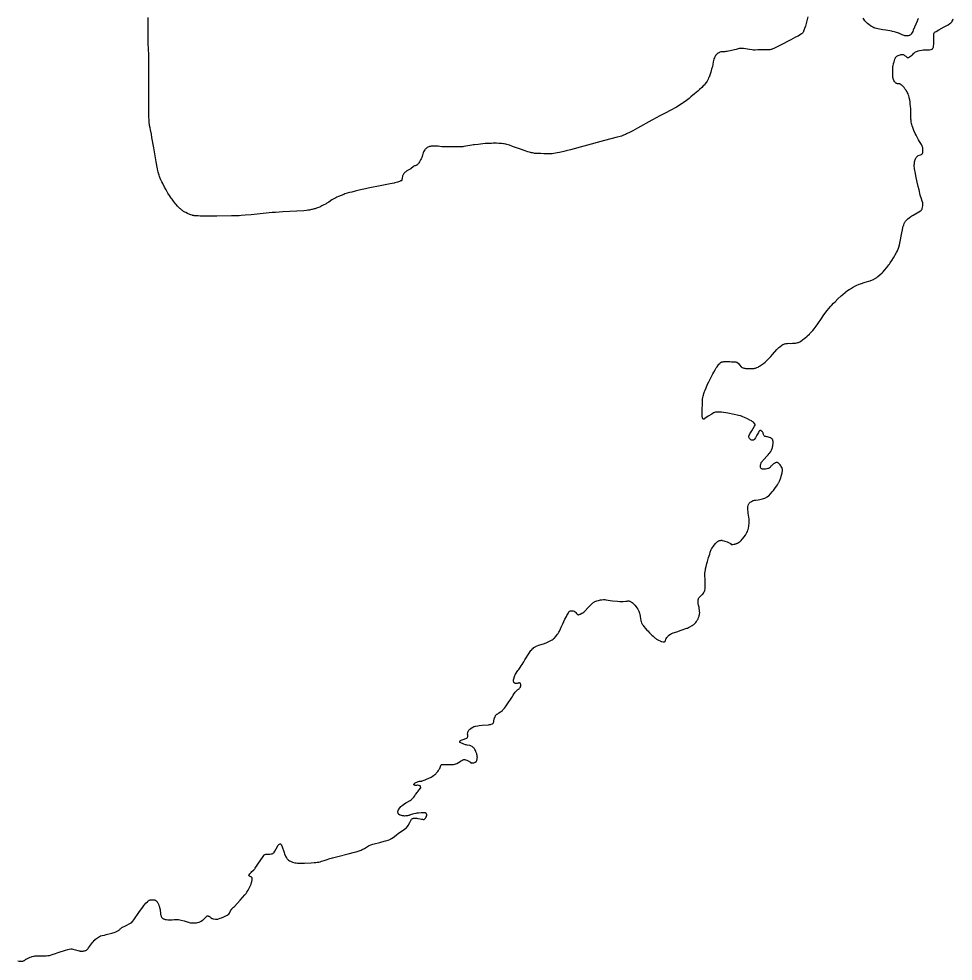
# Model space of a CAD drawing. Header units: millimetres. Extents: x 642261 to 742091, y 6812581 to 6930561.
# Drawn here: x 731678 to 732232, y 6884687 to 6885246 of the extents above; entities that cross this region are included whole.
import ezdxf

# ---------------------------------------------------------------- set-up
doc = ezdxf.new("R2010")
doc.units = ezdxf.units.MM
doc.layers.add('LimiteRegional', color=10, linetype='Continuous')

msp = doc.modelspace()

# ---------------------------------------------------------------- linework, layer by layer
at = {"layer": 'LimiteRegional', "color": 7, "linetype": 'Continuous'}
for points in [[(731677.423, 6884687.5621), (731678.216, 6884687.4571), (731679.332, 6884687.3859), (731679.893, 6884687.397), (731680.45, 6884687.463), (731680.726, 6884687.5241), (731680.869, 6884687.5691), (731681.134, 6884687.6991), (731681.378, 6884687.8681), (731681.843, 6884688.2561), (731682.206, 6884688.5221), (731682.4031, 6884688.628), (731683.933, 6884689.333), (731684.706, 6884689.669), (731685.488, 6884689.9709), (731685.883, 6884690.1052), (731686.684, 6884690.3281), (731687.09, 6884690.412), (731687.709, 6884690.4991), (731688.711, 6884690.553), (731689.38, 6884690.55), (731690.718, 6884690.5119), (731691.721, 6884690.5041), (731692.222, 6884690.522), (731692.9, 6884690.553), (731694.259, 6884690.6041), (731695.275, 6884690.6799), (731695.949, 6884690.7689), (731696.285, 6884690.831), (731696.786, 6884690.947), (731697.809, 6884691.254), (731699.797, 6884691.9739), (731700.79, 6884692.3299), (731701.292, 6884692.493), (731705.7721, 6884693.8531), (731707.141, 6884694.243), (731707.829, 6884694.414), (731708.866, 6884694.6171), (731709.083, 6884694.64), (731709.522, 6884694.6309), (731709.964, 6884694.57), (731710.843, 6884694.386), (731711.594, 6884694.199), (731713.073, 6884693.73), (731713.813, 6884693.522), (731714.186, 6884693.4411), (731714.497, 6884693.391), (731715.129, 6884693.342), (731715.77, 6884693.3581), (731716.197, 6884693.401), (731716.481, 6884693.444), (731717.043, 6884693.5622), (731717.527, 6884693.705), (731717.762, 6884693.796), (731718.095, 6884693.967), (731718.398, 6884694.1869), (731718.535, 6884694.318), (731719.063, 6884694.913), (731719.392, 6884695.3161), (731720.022, 6884696.144), (731721.189, 6884697.7529), (731721.693, 6884698.3922), (731722.044, 6884698.805), (731722.782, 6884699.606), (731723.039, 6884699.862), (731723.574, 6884700.346), (731724.134, 6884700.798), (731725.309, 6884701.6501), (731725.877, 6884702.0291), (731726.172, 6884702.1931), (731726.48, 6884702.327), (731726.641, 6884702.379), (731727.361, 6884702.564), (731728.812, 6884702.8711), (731729.895, 6884703.117), (731733.229, 6884704.016), (731733.683, 6884704.151), (731734.579, 6884704.453), (731735.459, 6884704.7981), (731736.037, 6884705.052), (731737.173, 6884705.6141), (731737.34, 6884705.7151), (731737.643, 6884705.9601), (731737.827, 6884706.1471), (731738.174, 6884706.548), (731738.4361, 6884706.847), (731738.715, 6884707.118), (731738.867, 6884707.238), (731739.114, 6884707.388), (731741.192, 6884708.414), (731744.176, 6884709.873), (731744.4519, 6884710.025), (731744.628, 6884710.14), (731744.962, 6884710.396), (731745.425, 6884710.8351), (731745.708, 6884711.156), (731746.223, 6884711.834), (731749.245, 6884716.341), (731750.721, 6884718.4391), (731751.473, 6884719.4801), (731752.157, 6884720.3461), (731753.624, 6884722.003), (731754.238, 6884722.6711), (731754.573, 6884722.979), (731754.952, 6884723.2661), (731755.166, 6884723.401), (731755.396, 6884723.522), (731755.551, 6884723.5861), (731755.861, 6884723.6821), (731756.331, 6884723.7621), (731757.273, 6884723.8131), (731757.986, 6884723.82), (731758.344, 6884723.7731), (731758.7, 6884723.665), (731758.877, 6884723.5801), (731759.158, 6884723.4121), (731759.331, 6884723.29), (731759.644, 6884723.024), (731759.785, 6884722.881), (731760.041, 6884722.577), (731760.267, 6884722.248), (731760.403, 6884722.0181), (731760.65, 6884721.5311), (731760.817, 6884721.1571), (731761.115, 6884720.407), (731761.37, 6884719.654), (731761.517, 6884719.147), (731761.7609, 6884718.115), (731761.865, 6884717.459), (731761.988, 6884716.138), (731762.067, 6884715.478), (731762.1229, 6884715.1501), (731762.251, 6884714.5991), (731762.333, 6884714.3321), (731762.4899, 6884713.9381), (731762.699, 6884713.5531), (731762.826, 6884713.362), (731762.967, 6884713.1801), (731763.276, 6884712.8611), (731763.502, 6884712.6821), (731763.661, 6884712.5781), (731763.998, 6884712.407), (731764.407, 6884712.274), (731764.819, 6884712.184), (731765.643, 6884712.0461), (731766.468, 6884711.9581), (731767.018, 6884711.922), (731768.121, 6884711.892), (731769.035, 6884711.926), (731770.1908, 6884712.0215), (731770.864, 6884712.0772), (731771.777, 6884712.0981), (731772.233, 6884712.0741), (731772.664, 6884712.0301), (731773.519, 6884711.9041), (731774.3691, 6884711.7361), (731776.056, 6884711.318), (731776.655, 6884711.1341), (731777.829, 6884710.7081), (731778.731, 6884710.423), (731779.0821, 6884710.3371), (731779.787, 6884710.2051), (731780.4951, 6884710.1161), (731780.9671, 6884710.0781), (731781.911, 6884710.0381), (731782.536, 6884710.0451), (731782.848, 6884710.0641), (731783.315, 6884710.1161), (731784.014, 6884710.249), (731784.711, 6884710.4551), (731785.059, 6884710.588), (731785.453, 6884710.763), (731786.189, 6884711.157), (731786.871, 6884711.607), (731787.304, 6884711.937), (731788.147, 6884712.6621), (731788.54, 6884713.058), (731789.2866, 6884713.9679), (731789.4651, 6884714.1041), (731789.6875, 6884714.175), (731790.002, 6884714.1921), (731790.206, 6884714.1682), (731790.6291, 6884714.0561), (731791.0471, 6884713.8791), (731791.308, 6884713.738), (731791.748, 6884713.4291), (731791.8401, 6884713.3081), (731791.969, 6884713.005), (731792.0926, 6884712.8631), (731792.509, 6884712.699), (731792.7699, 6884712.626), (731793.302, 6884712.5281), (731794.7039, 6884712.318), (731795.4051, 6884712.269), (731795.865, 6884712.2921), (731796.0919, 6884712.3261), (731796.427, 6884712.4101), (731797.5, 6884712.7979), (731798.203, 6884713.09), (731799.598, 6884713.7101), (731801.096, 6884714.3981), (731801.837, 6884714.7631), (731802.19, 6884714.9722), (731802.351, 6884715.1), (731802.5551, 6884715.3281), (731802.938, 6884715.9241), (731803.6141, 6884717.1521), (731803.958, 6884717.822), (731804.24, 6884718.2981), (731804.4081, 6884718.5191), (731804.704, 6884718.82), (731805.353, 6884719.3571), (731805.818, 6884719.7821), (731809.351, 6884723.6231), (731812.06, 6884726.6571), (731812.495, 6884727.1791), (731812.7721, 6884727.5361), (731813.294, 6884728.2701), (731814.012, 6884729.4171), (731814.4571, 6884730.2111), (731815.2919, 6884731.86), (731815.481, 6884732.2761), (731815.7971, 6884733.12), (731816.0481, 6884733.977), (731816.1869, 6884734.5531), (731816.422, 6884735.7151), (731816.445, 6884735.8791), (731816.45, 6884736.2141), (731816.418, 6884736.4631), (731816.3131, 6884736.7801), (731816.2327, 6884736.9213), (731816.025, 6884737.1691), (731815.799, 6884737.332), (731815.599, 6884737.426), (731815.185, 6884737.5791), (731814.89, 6884737.7211), (731814.755, 6884737.8181), (731814.621, 6884737.9779), (731814.505, 6884738.2471), (731814.468, 6884738.475), (731814.5175, 6884738.6651), (731814.912, 6884739.1711), (731815.732, 6884740.0691), (731816.279, 6884740.5921), (731817.396, 6884741.6081), (731817.9, 6884742.1601), (731818.1241, 6884742.4601), (731819.821, 6884744.9541), (731822.95, 6884749.5681), (731823.328, 6884750.126), (731823.546, 6884750.379), (731823.807, 6884750.588), (731823.959, 6884750.669), (731824.163, 6884750.7481), (731824.576, 6884750.845), (731824.995, 6884750.878), (731825.842, 6884750.851), (731826.476, 6884750.843), (731826.789, 6884750.8711), (731827.698, 6884751.0101), (731828.15, 6884751.118), (731828.617, 6884751.3), (731828.8359, 6884751.422), (731829.138, 6884751.6431), (731829.397, 6884751.91), (731829.507, 6884752.061), (731829.905, 6884752.6991), (731830.646, 6884753.9911), (731831.8206, 6884756.1366), (731832.034, 6884756.385), (731832.241, 6884756.5509), (731832.688, 6884756.835), (731832.936, 6884756.9421), (731833.078, 6884756.974), (731833.2819, 6884756.9781), (731833.4533, 6884756.8818), (731833.645, 6884756.4681), (731833.922, 6884755.7191), (731835.3029, 6884751.876), (731835.634, 6884751.007), (731836.357, 6884749.2891), (731836.668, 6884748.6871), (731836.852, 6884748.405), (731837.1746, 6884747.9951), (731837.528, 6884747.6289), (731837.728, 6884747.4511), (731837.988, 6884747.246), (731838.5241, 6884746.895), (731839.0841, 6884746.61), (731839.47, 6884746.4501), (731840.2721, 6884746.181), (731841.7241, 6884745.7751), (731842.4531, 6884745.6251), (731843.189, 6884745.54), (731843.56, 6884745.5291), (731846.123, 6884745.564), (731847.405, 6884745.6021), (731851.33, 6884745.756), (731853.1501, 6884745.839), (731854.058, 6884745.9101), (731854.963, 6884746.0211), (731855.414, 6884746.098), (731855.833, 6884746.183), (731856.659, 6884746.386), (731857.474, 6884746.6221), (731859.0949, 6884747.1321), (731860.196, 6884747.492), (731862.39, 6884748.2371), (731863.496, 6884748.58), (731864.054, 6884748.7341), (731867.117, 6884749.526), (731873.256, 6884751.0531), (731877.07, 6884751.982), (731878.0131, 6884752.239), (731878.635, 6884752.4309), (731879.8699, 6884752.851), (731880.9321, 6884753.2701), (731881.6251, 6884753.5832), (731882.988, 6884754.2571), (731883.6091, 6884754.6199), (731884.7961, 6884755.4381), (731885.409, 6884755.8171), (731885.73, 6884755.9821), (731886.729, 6884756.412), (731887.409, 6884756.6601), (731887.867, 6884756.808), (731888.7959, 6884757.067), (731892.0771, 6884757.8051), (731893.219, 6884758.108), (731895.491, 6884758.7581), (731897.125, 6884759.2311), (731897.922, 6884759.517), (731898.432, 6884759.752), (731898.679, 6884759.886), (731899.036, 6884760.113), (731899.984, 6884760.7951), (731901.83, 6884762.2061), (731903.2129, 6884763.2611), (731903.595, 6884763.537), (731904.3791, 6884764.063), (731905.97, 6884765.0821), (731906.747, 6884765.6191), (731907.49, 6884766.2021), (731907.8451, 6884766.518), (731908.3491, 6884767.03), (731908.559, 6884767.2841), (731908.912, 6884767.8291), (731909.778, 6884769.577), (731910.8445, 6884771.531), (731911.0461, 6884771.76), (731911.25, 6884771.904), (731911.399, 6884771.9821), (731911.716, 6884772.099), (731911.9781, 6884772.1661), (731912.508, 6884772.258), (731913.0391, 6884772.295), (731913.3929, 6884772.2912), (731914.092, 6884772.2181), (731914.698, 6884772.1031), (731915.909, 6884771.8312), (731916.8191, 6884771.6441), (731917.4819, 6884771.5431), (731917.816, 6884771.5101), (731918.315, 6884771.491), (731918.507, 6884771.5261), (731918.629, 6884771.5821), (731918.848, 6884771.7611), (731918.98, 6884771.9161), (731919.2, 6884772.2301), (731919.376, 6884772.5531), (731919.668, 6884773.2359), (731919.764, 6884773.493), (731919.905, 6884774.0121), (731919.9205, 6884774.3531), (731919.8481, 6884774.6271), (731919.698, 6884774.9011), (731919.605, 6884775.0241), (731919.445, 6884775.1791), (731919.2036, 6884775.3022), (731918.863, 6884775.372), (731918.287, 6884775.4331), (731917.711, 6884775.4461), (731916.5599, 6884775.3851), (731914.958, 6884775.2431), (731914.019, 6884775.1161), (731913.396, 6884775.0151), (731912.156, 6884774.7751), (731911.543, 6884774.602), (731910.352, 6884774.1379), (731909.748, 6884773.917), (731909.437, 6884773.8251), (731909.146, 6884773.7541), (731908.56, 6884773.641), (731907.972, 6884773.5631), (731907.579, 6884773.5291), (731906.795, 6884773.4911), (731906.258, 6884773.5011), (731905.99, 6884773.524), (731905.59, 6884773.581), (731904.991, 6884773.7171), (731904.393, 6884773.916), (731904.095, 6884774.0391), (731903.946, 6884774.109), (731903.6769, 6884774.2732), (731903.438, 6884774.4681), (731903.2921, 6884774.618), (731903.022, 6884774.9691), (731902.8771, 6884775.2291), (731902.76, 6884775.5931), (731902.7371, 6884775.776), (731902.7621, 6884776.107), (731902.932, 6884776.6491), (731903.0261, 6884776.8871), (731903.19, 6884777.2411), (731903.4849, 6884777.757), (731903.843, 6884778.245), (731904.046, 6884778.476), (731904.6211, 6884779.0571), (731904.911, 6884779.3271), (731905.358, 6884779.7089), (731906.0671, 6884780.237), (731907.5781, 6884781.2371), (731908.343, 6884781.7191), (731910.034, 6884782.6901), (731910.632, 6884783.082), (731910.9201, 6884783.2951), (731911.331, 6884783.6391), (731911.7091, 6884784.0181), (731911.883, 6884784.2231), (731912.205, 6884784.6562), (731912.798, 6884785.551), (731913.262, 6884786.208), (731914.4068, 6884787.6826), (731914.668, 6884788.019), (731916.2201, 6884790.02), (731916.305, 6884790.2521), (731916.314, 6884790.461), (731916.297, 6884790.603), (731916.23, 6884790.874), (731916.1046, 6884791.1355), (731915.934, 6884791.313), (731915.791, 6884791.4061), (731915.504, 6884791.542), (731915.215, 6884791.6269), (731914.623, 6884791.7071), (731914.351, 6884791.6991), (731913.8051, 6884791.593), (731913.532, 6884791.563), (731913.396, 6884791.5681), (731913.027, 6884791.6481), (731912.792, 6884791.746), (731912.641, 6884791.83), (731912.334, 6884792.064), (731912.2745, 6884792.2251), (731912.344, 6884792.4551), (731912.863, 6884792.892), (731913.113, 6884793.074), (731913.498, 6884793.3261), (731914.1, 6884793.6511), (731914.735, 6884793.908), (731915.066, 6884794.008), (731915.523, 6884794.0952), (731916.446, 6884794.178), (731916.899, 6884794.2511), (731917.12, 6884794.312), (731918.339, 6884794.7361), (731918.941, 6884794.963), (731919.835, 6884795.327), (731921.155, 6884795.931), (731922.45, 6884796.613), (731923.088, 6884796.988), (731923.855, 6884797.483), (731924.222, 6884797.744), (731924.752, 6884798.159), (731925.262, 6884798.606), (731925.509, 6884798.844), (731926.13, 6884799.5159), (731926.414, 6884799.8691), (731926.809, 6884800.428), (731927.341, 6884801.263), (731927.584, 6884801.6909), (731927.895, 6884802.3571), (731928.317, 6884803.4291), (731928.475, 6884803.8299), (731928.61, 6884804.0056), (731928.767, 6884804.072), (731930.796, 6884804.1091), (731933.84, 6884804.124), (731935.202, 6884804.1041), (731935.595, 6884804.119), (731935.856, 6884804.146), (731936.376, 6884804.244), (731936.642, 6884804.314), (731937.16, 6884804.4831), (731937.663, 6884804.6861), (731938.641, 6884805.1641), (731939.092, 6884805.4241), (731939.957, 6884805.9901), (731940.638, 6884806.4031), (731941.2609, 6884806.736), (731941.576, 6884806.8691), (731941.892, 6884806.9531), (731942.05, 6884806.9709), (731942.354, 6884806.966), (731942.558, 6884806.941), (731942.967, 6884806.845), (731943.6107, 6884806.5994), (731943.991, 6884806.4181), (731944.805, 6884805.996), (731945.142, 6884805.8101), (731945.7691, 6884805.413), (731945.885, 6884805.3091), (731946.0899, 6884805.0631), (731946.2435, 6884804.9501), (731946.453, 6884804.91), (731946.812, 6884804.9641), (731947.745, 6884805.1031), (731948.2071, 6884805.2021), (731948.665, 6884805.3531), (731948.8931, 6884805.4551), (731949.0741, 6884805.586), (731949.168, 6884805.698), (731949.317, 6884805.9651), (731949.5401, 6884806.4881), (731949.634, 6884806.75), (731949.751, 6884807.1431), (731949.867, 6884807.732), (731949.9041, 6884808.3211), (731949.892, 6884808.6141), (731949.863, 6884808.8991), (731949.771, 6884809.469), (731949.638, 6884810.0391), (731949.5281, 6884810.4182), (731949.265, 6884811.1769), (731949.0944, 6884811.598), (731948.949, 6884811.957), (731948.777, 6884812.33), (731948.486, 6884812.8711), (731948.142, 6884813.3971), (731947.945, 6884813.656), (731947.627, 6884814.016), (731947.458, 6884814.1801), (731947.1941, 6884814.4081), (731946.77, 6884814.703), (731946.311, 6884814.94), (731946.069, 6884815.0361), (731945.36, 6884815.241), (731943.919, 6884815.5191), (731943.209, 6884815.685), (731942.861, 6884815.795), (731941.805, 6884816.1841), (731939.6776, 6884817.0225), (731939.5535, 6884817.1316), (731939.4759, 6884817.2941), (731939.45, 6884817.447), (731939.4771, 6884817.708), (731939.593, 6884817.9441), (731939.881, 6884818.237), (731940.043, 6884818.364), (731940.311, 6884818.5091), (731942.07, 6884819.159), (731942.419, 6884819.2791), (731943.119, 6884819.5071), (731943.6995, 6884819.731), (731943.946, 6884819.933), (731944.091, 6884820.157), (731944.163, 6884820.3241), (731944.252, 6884820.667), (731944.268, 6884820.981), (731944.19, 6884821.6111), (731944.162, 6884821.9261), (731944.165, 6884822.083), (731944.226, 6884822.8971), (731944.293, 6884823.301), (731944.415, 6884823.7021), (731944.503, 6884823.902), (731944.623, 6884824.117), (731944.904, 6884824.4951), (731945.2329, 6884824.8181), (731945.473, 6884825.0131), (731945.991, 6884825.3791), (731946.811, 6884825.924), (731947.224, 6884826.174), (731947.857, 6884826.4971), (731948.295, 6884826.666), (731948.521, 6884826.734), (731948.868, 6884826.81), (731950.164, 6884827.006), (731951.03, 6884827.111), (731952.764, 6884827.284), (731956.26, 6884827.542), (731956.549, 6884827.5762), (731957.119, 6884827.682), (731957.68, 6884827.8301), (731958.051, 6884827.9491), (731958.794, 6884828.223), (731959.032, 6884828.336), (731959.142, 6884828.4062), (731959.294, 6884828.529), (731959.4849, 6884828.761), (731959.577, 6884828.928), (731959.695, 6884829.2771), (731959.749, 6884829.642), (731959.78, 6884830.3879), (731959.813, 6884830.755), (731959.847, 6884830.9341), (731959.927, 6884831.1951), (731960.441, 6884832.4809), (731960.6471, 6884832.893), (731960.762, 6884833.091), (731961.027, 6884833.4639), (731961.18, 6884833.636), (731961.437, 6884833.8751), (731961.615, 6884834.001), (731961.989, 6884834.202), (731962.2629, 6884834.36), (731962.7, 6884834.646), (731963.581, 6884835.2079), (731964.224, 6884835.655), (731964.83, 6884836.154), (731965.112, 6884836.431), (731965.4489, 6884836.798), (731966.078, 6884837.5592), (731966.663, 6884838.3481), (731967.768, 6884839.972), (731969.89, 6884843.1891), (731970.3, 6884843.842), (731971.0971, 6884845.161), (731971.72, 6884846.139), (731971.9001, 6884846.3901), (731972.296, 6884846.864), (731972.579, 6884847.1642), (731973.167, 6884847.745), (731973.607, 6884848.179), (731973.938, 6884848.469), (731974.643, 6884848.9941), (731974.987, 6884849.308), (731975.151, 6884849.496), (731975.268, 6884849.657), (731975.447, 6884849.9902), (731975.565, 6884850.332), (731975.617, 6884850.5621), (731975.678, 6884851.0221), (731975.686, 6884851.3771), (731975.665, 6884851.5561), (731975.591, 6884851.8251), (731975.451, 6884852.092), (731975.352, 6884852.2241), (731975.1825, 6884852.3605), (731974.95, 6884852.436), (731974.797, 6884852.4511), (731974.489, 6884852.422), (731974.284, 6884852.37), (731973.871, 6884852.2281), (731973.561, 6884852.119), (731973.252, 6884852.0401), (731973.098, 6884852.021), (731972.868, 6884852.026), (731972.515, 6884852.083), (731972.343, 6884852.1291), (731972.0919, 6884852.2371), (731971.855, 6884852.4111), (731971.7429, 6884852.5289), (731971.561, 6884852.784), (731971.472, 6884852.958), (731971.359, 6884853.3131), (731971.332, 6884853.4921), (731971.324, 6884853.852), (731971.364, 6884854.211), (731971.518, 6884854.908), (731971.847, 6884856.1991), (731972.061, 6884856.8351), (731972.24, 6884857.242), (731972.344, 6884857.438), (731972.52, 6884857.72), (731974.007, 6884859.838), (731974.446, 6884860.45), (731975.328, 6884861.6722), (731975.971, 6884862.6011), (731976.475, 6884863.386), (731977.43, 6884864.989), (731978.145, 6884866.1929), (731980.585, 6884870.1341), (731981.196, 6884871.03), (731981.642, 6884871.5991), (731981.957, 6884871.9671), (731982.63, 6884872.6831), (731982.907, 6884872.9461), (731983.491, 6884873.427), (731984.112, 6884873.847), (731984.545, 6884874.094), (731984.842, 6884874.245), (731985.454, 6884874.513), (731986.384, 6884874.8441), (731988.271, 6884875.4041), (731989.207, 6884875.7011), (731989.6691, 6884875.868), (731991.187, 6884876.477), (731991.938, 6884876.803), (731993.056, 6884877.3271), (731993.857, 6884877.7631), (731994.24, 6884878.0051), (731994.795, 6884878.4021), (731995.327, 6884878.84), (731995.586, 6884879.0761), (731996.206, 6884879.698), (731996.498, 6884880.0192), (731996.9139, 6884880.516), (731997.489, 6884881.293), (731997.7539, 6884881.6972), (731998.241, 6884882.5361), (731998.599, 6884883.2231), (731999.275, 6884884.613), (731999.704, 6884885.5481), (732000.539, 6884887.4251), (732001.166, 6884888.831), (732001.815, 6884890.225), (732002.154, 6884890.916), (732002.686, 6884891.94), (732003.012, 6884892.5261), (732003.693, 6884893.6831), (732004.0469, 6884894.276), (732004.248, 6884894.56), (732004.498, 6884894.835), (732004.649, 6884894.97), (732004.767, 6884895.06), (732005.013, 6884895.1921), (732005.266, 6884895.269), (732005.4349, 6884895.2951), (732005.77, 6884895.2961), (732006.422, 6884895.207), (732006.752, 6884895.1271), (732007.236, 6884894.952), (732007.546, 6884894.79), (732007.696, 6884894.6941), (732007.911, 6884894.53), (732008.212, 6884894.2481), (732008.7431, 6884893.678), (732009.307, 6884893.065), (732009.4846, 6884892.9506), (732009.8045, 6884892.8926), (732010.099, 6884892.927), (732010.338, 6884892.9931), (732010.776, 6884893.178), (732011.924, 6884893.7751), (732012.474, 6884894.1121), (732012.989, 6884894.497), (732013.227, 6884894.713), (732016.046, 6884897.5061), (732018.386, 6884899.896), (732018.695, 6884900.168), (732018.915, 6884900.3311), (732019.381, 6884900.6181), (732019.626, 6884900.743), (732020.134, 6884900.962), (732020.662, 6884901.1451), (732021.745, 6884901.434), (732023.027, 6884901.6919), (732023.67, 6884901.783), (732024.634, 6884901.8601), (732025.274, 6884901.862), (732025.594, 6884901.8461), (732026.072, 6884901.8001), (732030.056, 6884901.203), (732032.96, 6884900.859), (732034.414, 6884900.7131), (732034.802, 6884900.688), (732035.581, 6884900.696), (732036.36, 6884900.759), (732037.921, 6884900.95), (732038.1569, 6884900.9734), (732038.701, 6884901.0271), (732039.0911, 6884901.0501), (732039.676, 6884901.057), (732040.122, 6884901.0101), (732040.3411, 6884900.9541), (732040.665, 6884900.82), (732041.0111, 6884900.627), (732041.6421, 6884900.1971), (732042.208, 6884899.7151), (732042.562, 6884899.367), (732043.241, 6884898.6121), (732044.08, 6884897.594), (732044.4711, 6884897.0772), (732045.011, 6884896.2782), (732045.3341, 6884895.7211), (732045.483, 6884895.4331), (732045.689, 6884894.9861), (732045.9419, 6884894.3191), (732046.08, 6884893.8691), (732046.3131, 6884892.957), (732046.462, 6884892.1421), (732046.653, 6884890.4931), (732046.791, 6884889.674), (732046.892, 6884889.2699), (732047.014, 6884888.872), (732047.311, 6884888.0991), (732047.674, 6884887.356), (732047.953, 6884886.8771), (732048.1532, 6884886.5651), (732048.591, 6884885.961), (732049.672, 6884884.643), (732050.4171, 6884883.8031), (732050.926, 6884883.256), (732051.975, 6884882.1791), (732053.3829, 6884880.819), (732054.104, 6884880.1611), (732055.222, 6884879.1981), (732055.535, 6884878.9471), (732056.1771, 6884878.481), (732056.844, 6884878.057), (732057.306, 6884877.7961), (732058.277, 6884877.313), (732058.4691, 6884877.232), (732058.858, 6884877.102), (732059.251, 6884877.006), (732060.0421, 6884876.8661), (732060.482, 6884876.8151), (732060.704, 6884876.825), (732060.9772, 6884876.9011), (732061.199, 6884877.0461), (732061.287, 6884877.1471), (732061.429, 6884877.38), (732061.566, 6884877.692), (732061.7611, 6884878.3371), (732061.8801, 6884878.6501), (732061.9571, 6884878.8001), (732062.3031, 6884879.3571), (732062.49, 6884879.6231), (732062.798, 6884880.003), (732063.147, 6884880.354), (732063.3381, 6884880.517), (732064.089, 6884881.0761), (732064.474, 6884881.3281), (732065.0671, 6884881.6671), (732065.684, 6884881.9552), (732066.003, 6884882.079), (732068.1369, 6884882.8371), (732070.725, 6884883.73), (732074.0591, 6884884.8681), (732074.433, 6884885.0041), (732075.164, 6884885.311), (732075.88, 6884885.658), (732077.285, 6884886.432), (732077.51, 6884886.5691), (732077.939, 6884886.8649), (732078.342, 6884887.192), (732078.599, 6884887.427), (732079.0951, 6884887.937), (732079.378, 6884888.263), (732079.8911, 6884888.933), (732080.3401, 6884889.6331), (732080.609, 6884890.1199), (732080.776, 6884890.4552), (732081.083, 6884891.1551), (732081.39, 6884892.0031), (732081.513, 6884892.4291), (732081.651, 6884893.0711), (732081.7259, 6884893.7191), (732081.738, 6884894.0451), (732081.7121, 6884894.9281), (732081.6641, 6884895.5179), (732081.512, 6884896.6911), (732081.385, 6884897.3482), (732081.0629, 6884898.6509), (732080.857, 6884899.63), (732080.7641, 6884900.4501), (732080.755, 6884900.8661), (732080.805, 6884901.4911), (732080.887, 6884901.9031), (732080.946, 6884902.108), (732081.057, 6884902.4111), (732081.1301, 6884902.57), (732081.2991, 6884902.8651), (732081.494, 6884903.136), (732081.9331, 6884903.645), (732082.279, 6884903.9901), (732083.012, 6884904.6261), (732083.3641, 6884904.9651), (732083.529, 6884905.1491), (732084.0049, 6884905.7631), (732084.217, 6884906.085), (732084.49, 6884906.588), (732084.699, 6884907.1211), (732084.7741, 6884907.4), (732084.9251, 6884908.2101), (732084.9881, 6884908.75), (732085.014, 6884909.1112), (732085.03, 6884909.8351), (732084.9891, 6884912.856), (732084.8621, 6884917.1071), (732084.8701, 6884917.6021), (732084.947, 6884918.588), (732085.092, 6884919.5691), (732085.217, 6884920.2221), (732085.51, 6884921.5212), (732085.963, 6884923.304), (732086.289, 6884924.48), (732086.981, 6884926.822), (732087.6651, 6884928.9211), (732088.0391, 6884929.959), (732088.642, 6884931.508), (732088.843, 6884931.9631), (732088.9891, 6884932.258), (732089.3091, 6884932.83), (732089.85, 6884933.6531), (732090.247, 6884934.1861), (732091.1101, 6884935.2351), (732091.64, 6884935.7872), (732091.922, 6884936.031), (732092.3741, 6884936.3591), (732092.868, 6884936.642), (732093.133, 6884936.7682), (732093.5241, 6884936.9151), (732093.723, 6884936.97), (732094.023, 6884937.03), (732094.474, 6884937.0661), (732094.919, 6884937.033), (732095.136, 6884936.991), (732096.1031, 6884936.7271), (732096.746, 6884936.523), (732098.026, 6884936.0671), (732098.731, 6884935.785), (732099.19, 6884935.581), (732100.1306, 6884935.0925), (732100.261, 6884934.764), (732100.3565, 6884934.646), (732100.551, 6884934.602), (732100.889, 6884934.573), (732101.23, 6884934.58), (732101.907, 6884934.6671), (732102.548, 6884934.784), (732102.868, 6884934.858), (732103.401, 6884935.0171), (732103.66, 6884935.1141), (732104.042, 6884935.2911), (732104.317, 6884935.4441), (732104.8411, 6884935.7791), (732105.334, 6884936.149), (732105.649, 6884936.414), (732106.251, 6884936.985), (732106.9031, 6884937.6771), (732107.3181, 6884938.1501), (732108.112, 6884939.1322), (732108.815, 6884940.0901), (732109.1432, 6884940.5831), (732109.5972, 6884941.3581), (732109.761, 6884941.6751), (732110.051, 6884942.3181), (732110.298, 6884942.975), (732110.4399, 6884943.42), (732110.679, 6884944.3301), (732110.8891, 6884945.408), (732110.9649, 6884945.9491), (732111.0421, 6884946.765), (732111.107, 6884947.9911), (732111.113, 6884948.6041), (732111.085, 6884949.2151), (732111.055, 6884949.5192), (732110.557, 6884953.18), (732110.251, 6884955.852), (732110.236, 6884956.12), (732110.2741, 6884956.653), (732110.383, 6884957.1821), (732110.4871, 6884957.533), (732110.747, 6884958.2341), (732110.9591, 6884958.6842), (732111.084, 6884958.8911), (732111.299, 6884959.181), (732111.556, 6884959.4491), (732111.703, 6884959.5751), (732112.227, 6884959.962), (732112.495, 6884960.1312), (732113.0441, 6884960.4201), (732113.421, 6884960.5791), (732113.678, 6884960.6691), (732114.2091, 6884960.8161), (732114.9131, 6884960.9531), (732116.329, 6884961.156), (732117.386, 6884961.338), (732118.9209, 6884961.6761), (732119.6791, 6884961.8811), (732120.4301, 6884962.1361), (732120.801, 6884962.2881), (732121.164, 6884962.4631), (732121.397, 6884962.5921), (732121.843, 6884962.878), (732122.4671, 6884963.367), (732122.858, 6884963.7241), (732123.5961, 6884964.493), (732124.832, 6884965.919), (732125.422, 6884966.6461), (732126.28, 6884967.766), (732127.312, 6884969.203), (732127.806, 6884969.934), (732128.509, 6884971.0651), (732128.6921, 6884971.3901), (732129.029, 6884972.0509), (732129.3301, 6884972.7271), (732129.515, 6884973.185), (732129.857, 6884974.119), (732130.149, 6884975.0831), (732130.31, 6884975.732), (732130.591, 6884977.0359), (732130.7219, 6884977.7531), (732130.7679, 6884978.1161), (732130.801, 6884978.6611), (732130.7782, 6884979.2031), (732130.74, 6884979.47), (732130.671, 6884979.7681), (732130.608, 6884979.9601), (732130.4491, 6884980.3311), (732130.1391, 6884980.8641), (732129.898, 6884981.209), (732129.3661, 6884981.8971), (732129.026, 6884982.301), (732128.8491, 6884982.4851), (732128.569, 6884982.734), (732128.266, 6884982.949), (732128.105, 6884983.0421), (732127.9111, 6884983.125), (732127.7731, 6884983.164), (732127.483, 6884983.2041), (732127.333, 6884983.2071), (732127.032, 6884983.178), (732126.6421, 6884983.0731), (732126.459, 6884982.9941), (732126.209, 6884982.846), (732125.534, 6884982.3381), (732125.1011, 6884981.9821), (732124.266, 6884981.2341), (732123.9891, 6884980.9431), (732123.472, 6884980.3331), (732123.181, 6884980.0479), (732123.016, 6884979.9181), (732122.869, 6884979.824), (732122.561, 6884979.6831), (732122.238, 6884979.5881), (732121.576, 6884979.457), (732120.797, 6884979.3271), (732120.4041, 6884979.2851), (732119.813, 6884979.2571), (732119.224, 6884979.279), (732118.931, 6884979.3121), (732118.586, 6884979.3942), (732118.421, 6884979.463), (732118.192, 6884979.6061), (732117.995, 6884979.8021), (732117.913, 6884979.9231), (732117.8145, 6884980.1411), (732117.7559, 6884980.4181), (732117.7631, 6884980.7551), (732117.879, 6884981.4201), (732118.015, 6884982.3531), (732118.1209, 6884982.8121), (732118.2311, 6884983.1071), (732118.3011, 6884983.2491), (732118.4311, 6884983.455), (732118.924, 6884984.077), (732119.266, 6884984.459), (732119.972, 6884985.1991), (732121.647, 6884986.9181), (732122.445, 6884987.835), (732122.941, 6884988.4731), (732123.26, 6884988.911), (732123.878, 6884989.8151), (732124.0311, 6884990.0581), (732124.304, 6884990.555), (732124.537, 6884991.067), (732124.6731, 6884991.4181), (732124.909, 6884992.1461), (732124.999, 6884992.4861), (732125.1301, 6884993.169), (732125.209, 6884993.854), (732125.24, 6884994.31), (732125.269, 6884995.2221), (732125.243, 6884995.8421), (732125.188, 6884996.15), (732125.0901, 6884996.4581), (732125.022, 6884996.6111), (732124.88, 6884996.8691), (732124.658, 6884997.1781), (732124.534, 6884997.3172), (732124.223, 6884997.589), (732123.871, 6884997.8041), (732123.6799, 6884997.8892), (732123.086, 6884998.0951), (732121.8871, 6884998.416), (732121.5679, 6884998.4811), (732120.9219, 6884998.5811), (732120.391, 6884998.7276), (732120.156, 6884998.8831), (732120.002, 6884999.0541), (732119.7165, 6884999.5034), (732119.603, 6884999.7811), (732119.452, 6885000.487), (732119.343, 6885000.8331), (732119.2571, 6885000.9982), (732118.946, 6885001.4341), (732118.771, 6885001.6301), (732118.483, 6885001.891), (732118.1651, 6885002.1071), (732117.9951, 6885002.1961), (732117.7701, 6885002.2291), (732117.4881, 6885002.1401), (732117.14, 6885001.9161), (732116.984, 6885001.7849), (732116.796, 6885001.5491), (732116.524, 6885001.058), (732116.017, 6885000.0661), (732115.631, 6884999.325), (732114.756, 6884997.7421), (732114.253, 6884996.966), (732114.1171, 6884996.813), (732114.009, 6884996.728), (732113.7641, 6884996.5951), (732113.6291, 6884996.5471), (732113.345, 6884996.484), (732113.056, 6884996.462), (732112.866, 6884996.4701), (732112.518, 6884996.5311), (732112.146, 6884996.6761), (732111.968, 6884996.7789), (732111.713, 6884996.972), (732111.476, 6884997.2141), (732111.365, 6884997.355), (732111.24, 6884997.5409), (732111.0451, 6884997.9321), (732110.9511, 6884998.2331), (732110.906, 6884998.5342), (732110.903, 6884998.683), (732110.938, 6884998.9711), (732110.9761, 6884999.108), (732111.062, 6884999.305), (732111.568, 6885000.1941), (732112.65, 6885001.956), (732113.4481, 6885003.3001), (732114.2359, 6885004.711), (732114.56, 6885005.4171), (732114.6005, 6885005.6696), (732114.5221, 6885005.986), (732114.455, 6885006.1111), (732114.277, 6885006.3601), (732114.055, 6885006.6041), (732113.564, 6885007.07), (732113.177, 6885007.4061), (732112.919, 6885007.606), (732112.403, 6885007.9571), (732111.5727, 6885008.4144), (732110, 6885009.14), (732108.241, 6885009.9671), (732107.354, 6885010.353), (732106.448, 6885010.6901), (732105.985, 6885010.834), (732104.726, 6885011.174), (732103.883, 6885011.3771), (732102.186, 6885011.7271), (732098.442, 6885012.4061), (732094.645, 6885013.0581), (732094.357, 6885013.098), (732093.777, 6885013.14), (732093.193, 6885013.141), (732092.027, 6885013.074), (732091.384, 6885013.014), (732091.063, 6885012.967), (732090.591, 6885012.861), (732090.136, 6885012.695), (732089.918, 6885012.5831), (732088.852, 6885011.946), (732086.801, 6885010.618), (732084.83, 6885009.2991), (732084.514, 6885009.098), (732084.34, 6885009.006), (732084.078, 6885008.924), (732083.877, 6885008.9415), (732083.736, 6885009.027), (732083.628, 6885009.1501), (732083.465, 6885009.421), (732083.362, 6885009.716), (732083.319, 6885009.921), (732083.276, 6885010.336), (732083.245, 6885011.138), (732083.261, 6885013.5441), (732083.316, 6885018.9191), (732083.334, 6885019.51), (732083.438, 6885020.687), (732083.628, 6885021.856), (732083.8, 6885022.6301), (732083.935, 6885023.144), (732084.2531, 6885024.1631), (732084.6539, 6885025.2879), (732084.9331, 6885026.028), (732085.519, 6885027.4871), (732086.459, 6885029.6349), (732087.12, 6885031.0491), (732088.509, 6885033.861), (732089.514, 6885035.785), (732090.033, 6885036.734), (732090.84, 6885038.149), (732091.072, 6885038.5341), (732091.561, 6885039.284), (732092.077, 6885040.013), (732093.176, 6885041.4481), (732093.593, 6885041.969), (732093.815, 6885042.2181), (732094.179, 6885042.5471), (732094.449, 6885042.722), (732094.594, 6885042.792), (732094.826, 6885042.872), (732095.086, 6885042.9319), (732095.608, 6885043.008), (732096.13, 6885043.04), (732097.176, 6885043.0431), (732099.6351, 6885043.026), (732100.526, 6885042.998), (732102.307, 6885042.904), (732103.11, 6885042.8741), (732103.502, 6885042.809), (732103.745, 6885042.7211), (732103.859, 6885042.6581), (732104.019, 6885042.537), (732104.4731, 6885042.077), (732105.281, 6885041.1261), (732106.248, 6885040.0071), (732106.525, 6885039.753), (732106.683, 6885039.65), (732106.945, 6885039.5281), (732107.489, 6885039.3511), (732107.853, 6885039.2531), (732108.58, 6885039.1021), (732108.944, 6885039.046), (732109.673, 6885038.9661), (732110.403, 6885038.918), (732111.865, 6885038.881), (732112.981, 6885038.888), (732113.54, 6885038.9299), (732114.097, 6885039.015), (732114.375, 6885039.079), (732114.783, 6885039.194), (732115.5699, 6885039.4721), (732116.325, 6885039.813), (732116.813, 6885040.0741), (732117.133, 6885040.2621), (732117.761, 6885040.6712), (732119.001, 6885041.5491), (732119.601, 6885041.9981), (732120.472, 6885042.7), (732121.303, 6885043.4471), (732121.701, 6885043.843), (732123.874, 6885046.1251), (732124.944, 6885047.28), (732127.576, 6885050.205), (732128.32, 6885050.9821), (732128.705, 6885051.3531), (732129.3041, 6885051.895), (732130.263, 6885052.6771), (732130.534, 6885052.873), (732131.102, 6885053.213), (732131.698, 6885053.483), (732132.109, 6885053.624), (732132.388, 6885053.7001), (732132.956, 6885053.8111), (732133.271, 6885053.8511), (732133.904, 6885053.8951), (732134.538, 6885053.906), (732135.807, 6885053.8902), (732136.757, 6885053.9041), (732137.231, 6885053.9371), (732138.618, 6885054.0631), (732139.307, 6885054.1671), (732139.99, 6885054.338), (732140.328, 6885054.458), (732140.793, 6885054.662), (732141.0919, 6885054.8111), (732141.666, 6885055.1411), (732142.48, 6885055.697), (732143.0021, 6885056.097), (732144.03, 6885056.9341), (732145.461, 6885058.1181), (732146.153, 6885058.728), (732146.821, 6885059.367), (732147.143, 6885059.701), (732148.27, 6885060.948), (732148.815, 6885061.584), (732149.611, 6885062.5531), (732150.756, 6885064.0481), (732151.816, 6885065.5351), (732153.877, 6885068.544), (732155.454, 6885070.78), (732157.343, 6885073.327), (732158.319, 6885074.575), (732159.335, 6885075.793), (732159.863, 6885076.387), (732161.123, 6885077.704), (732161.988, 6885078.553), (732163.746, 6885080.2271), (732165.619, 6885081.9901), (732166.57, 6885082.855), (732168.029, 6885084.123), (732168.489, 6885084.4949), (732169.438, 6885085.193), (732170.421, 6885085.8431), (732171.09, 6885086.2559), (732172.451, 6885087.0561), (732174.118, 6885088.0001), (732174.9691, 6885088.4311), (732175.842, 6885088.808), (732176.29, 6885088.971), (732177.0514, 6885089.2153), (732179.8381, 6885090.1091), (732182.741, 6885091.0671), (732184.186, 6885091.572), (732184.729, 6885091.7921), (732185.08, 6885091.9611), (732185.7582, 6885092.3451), (732186.087, 6885092.556), (732186.728, 6885093.0121), (732187.3491, 6885093.501), (732188.5541, 6885094.5321), (732189.852, 6885095.7211), (732190.473, 6885096.3371), (732191.3741, 6885097.2981), (732192.7229, 6885098.85), (732193.3661, 6885099.647), (732193.9781, 6885100.4701), (732194.2691, 6885100.8941), (732194.7561, 6885101.634), (732195.697, 6885103.131), (732196.6059, 6885104.643), (732198.378, 6885107.703), (732198.996, 6885108.7911), (732199.2521, 6885109.364), (732199.6, 6885110.3511), (732199.809, 6885111.0139), (732200.179, 6885112.349), (732200.65, 6885114.3699), (732201.481, 6885118.4381), (732201.6651, 6885119.369), (732201.992, 6885121.2391), (732202.263, 6885122.6391), (732202.4381, 6885123.3441), (732202.543, 6885123.69), (732202.721, 6885124.2031), (732203.044, 6885124.9541), (732203.438, 6885125.6841), (732203.663, 6885126.041), (732203.87, 6885126.337), (732204.315, 6885126.89), (732204.7981, 6885127.395), (732205.141, 6885127.7101), (732205.87, 6885128.2961), (732206.951, 6885129.0879), (732207.499, 6885129.465), (732208.347, 6885129.9921), (732210.6121, 6885131.2852), (732212.77, 6885132.5241), (732212.984, 6885132.6751), (732213.11, 6885132.7951), (732213.327, 6885133.07), (732213.419, 6885133.2231), (732213.578, 6885133.553), (732213.708, 6885133.903), (732213.9091, 6885134.6141), (732214.0751, 6885135.4001), (732214.125, 6885135.798), (732214.147, 6885136.3932), (732214.0921, 6885136.977), (732214.0311, 6885137.2621), (732213.729, 6885138.2541), (732213.0201, 6885140.2232), (732212.699, 6885141.2171), (732212.5669, 6885141.7211), (732211.8141, 6885144.9332), (732211.362, 6885146.8621), (732210.775, 6885149.439), (732209.921, 6885153.3141), (732209.634, 6885154.71), (732209.126, 6885157.5079), (732209.063, 6885157.9461), (732208.999, 6885158.8281), (732209.005, 6885159.717), (732209.0399, 6885160.3111), (732209.161, 6885161.4932), (732209.261, 6885162.089), (732209.332, 6885162.381), (732209.463, 6885162.811), (732209.724, 6885163.442), (732210.066, 6885164.057), (732210.27, 6885164.358), (732210.538, 6885164.6871), (732210.683, 6885164.8301), (732210.916, 6885165.02), (732211.307, 6885165.245), (732212.748, 6885165.8131), (732213.2859, 6885166.019), (732213.547, 6885166.191), (732213.719, 6885166.3651), (732213.813, 6885166.4892), (732213.958, 6885166.754), (732214.012, 6885166.8941), (732214.087, 6885167.182), (732214.129, 6885167.477), (732214.153, 6885168.0649), (732214.142, 6885168.881), (732214.112, 6885169.2942), (732214.017, 6885169.9081), (732213.909, 6885170.3081), (732213.84, 6885170.503), (732213.713, 6885170.7901), (732213.195, 6885171.762), (732212.102, 6885173.6231), (732211.569, 6885174.555), (732211.315, 6885175.0311), (732210.142, 6885177.318), (732209.572, 6885178.471), (732208.752, 6885180.234), (732208.272, 6885181.4001), (732208.057, 6885181.9901), (732207.767, 6885182.885), (732207.519, 6885183.789), (732207.411, 6885184.2451), (732207.229, 6885185.1631), (732207.155, 6885185.6261), (732207.067, 6885186.3231), (732207.022, 6885186.809), (732206.963, 6885187.7831), (732206.937, 6885188.757), (732206.923, 6885190.708), (732206.89, 6885192.17), (732206.849, 6885192.9), (732206.704, 6885194.7181), (732206.616, 6885195.625), (732206.459, 6885196.9841), (732206.266, 6885198.341), (732206.152, 6885199.02), (732206.035, 6885199.598), (732205.94, 6885199.977), (732205.714, 6885200.724), (732205.583, 6885201.0921), (732205.289, 6885201.817), (732204.954, 6885202.531), (732204.711, 6885203.001), (732204.179, 6885203.931), (732203.953, 6885204.289), (732203.4719, 6885204.964), (732202.954, 6885205.598), (732202.589, 6885206.0059), (732201.814, 6885206.8091), (732201.45, 6885207.137), (732201.196, 6885207.334), (732200.661, 6885207.686), (732200.496, 6885207.7681), (732200.14, 6885207.8622), (732199.889, 6885207.887), (732199.371, 6885207.8951), (732198.982, 6885207.907), (732198.606, 6885207.9641), (732198.427, 6885208.0219), (732198.174, 6885208.157), (732197.987, 6885208.2949), (732197.651, 6885208.6), (732197.3619, 6885208.942), (732197.193, 6885209.189), (732196.911, 6885209.729), (732196.631, 6885210.424), (732196.512, 6885210.772), (732196.37, 6885211.2991), (732196.28, 6885211.834), (732196.258, 6885212.1061), (732196.2201, 6885213.148), (732196.208, 6885213.844), (732196.217, 6885215.234), (732196.277, 6885217.285), (732196.363, 6885218.309), (732196.416, 6885218.693), (732196.569, 6885219.4481), (732196.696, 6885219.9471), (732196.983, 6885220.937), (732197.202, 6885221.682), (732197.433, 6885222.471), (732197.575, 6885222.856), (732197.754, 6885223.235), (732197.862, 6885223.4231), (732198.042, 6885223.675), (732198.176, 6885223.8241), (732198.473, 6885224.086), (732198.634, 6885224.2), (732198.977, 6885224.4031), (732199.341, 6885224.581), (732200.099, 6885224.903), (732200.715, 6885225.1321), (732201.03, 6885225.2189), (732201.501, 6885225.294), (732201.809, 6885225.296), (732201.96, 6885225.2801), (732202.182, 6885225.2331), (732202.398, 6885225.162), (732202.821, 6885224.9781), (732203.233, 6885224.7491), (732204.03, 6885224.2251), (732204.199, 6885224.0831), (732204.499, 6885223.7592), (732204.663, 6885223.617), (732204.7915, 6885223.543), (732204.986, 6885223.491), (732205.209, 6885223.4955), (732205.476, 6885223.563), (732206.067, 6885223.812), (732206.356, 6885223.9531), (732206.781, 6885224.1849), (732207.395, 6885224.5871), (732207.57, 6885224.723), (732207.891, 6885225.0219), (732208.769, 6885225.998), (732209.082, 6885226.3011), (732209.25, 6885226.44), (732209.523, 6885226.628), (732209.792, 6885226.785), (732210.342, 6885227.063), (732210.907, 6885227.297), (732211.292, 6885227.427), (732212.083, 6885227.628), (732213.54, 6885227.8781), (732214.269, 6885227.971), (732215.368, 6885228.07), (732215.949, 6885228.092), (732217.113, 6885228.0759), (732217.986, 6885228.082), (732218.722, 6885228.1251), (732219.0831, 6885228.2), (732219.439, 6885228.351), (732219.614, 6885228.4631), (732219.792, 6885228.6081), (732219.8949, 6885228.712), (732220.069, 6885228.936), (732220.259, 6885229.302), (732220.343, 6885229.561), (732220.384, 6885229.7381), (732220.435, 6885230.0971), (732220.521, 6885231.345), (732220.533, 6885231.97), (732220.521, 6885234.4291), (732220.508, 6885237.344), (732220.5379, 6885237.585), (732220.591, 6885237.736), (732220.762, 6885238.0161), (732220.874, 6885238.145), (732221.138, 6885238.386), (732221.4371, 6885238.6041), (732222.05, 6885238.9811), (732223.598, 6885239.8819), (732226.709, 6885241.62), (732229.031, 6885242.9421), (732230.12, 6885243.59), (732230.657, 6885243.9381), (732230.839, 6885244.079), (732230.95, 6885244.1821), (732231.149, 6885244.41), (732231.4, 6885244.7941), (732231.544, 6885245.0719), (732231.797, 6885245.654), (732231.89, 6885245.9), (732232.03, 6885246.399)], [(732145.86, 6885247.638), (732145.31, 6885245.2821), (732144.4159, 6885242.15), (732143.986, 6885240.7511), (732143.756, 6885240.0571), (732143.388, 6885239.0171), (732143.234, 6885238.651), (732143.141, 6885238.472), (732142.985, 6885238.2151), (732142.707, 6885237.8609), (732142.378, 6885237.5599), (732142.194, 6885237.435), (732141.486, 6885237.0149), (732140.0639, 6885236.2129), (732138.632, 6885235.4481), (732135.744, 6885233.9581), (732134.13, 6885233.1081), (732130.937, 6885231.398), (732128.513, 6885230.155), (732126.855, 6885229.369), (732126.008, 6885228.993), (732124.708, 6885228.456), (732124.245, 6885228.2961), (732123.934, 6885228.2111), (732123.306, 6885228.087), (732122.989, 6885228.044), (732122.353, 6885227.989), (732121.714, 6885227.965), (732120.435, 6885227.956), (732116.908, 6885227.941), (732116.184, 6885227.923), (732114.735, 6885227.874), (732114.011, 6885227.881), (732113.649, 6885227.9), (732112.849, 6885227.979), (732111.258, 6885228.212), (732110.066, 6885228.3931), (732107.694, 6885228.766), (732106.905, 6885228.843), (732106.51, 6885228.859), (732106.047, 6885228.8452), (732105.74, 6885228.815), (732105.125, 6885228.714), (732104.513, 6885228.573), (732103.29, 6885228.24), (732102.373, 6885228.0121), (732098.102, 6885227.0852), (732097.826, 6885227.032), (732097.268, 6885226.962), (732096.706, 6885226.9231), (732095.576, 6885226.877), (732094.73, 6885226.8101), (732094.3101, 6885226.7471), (732093.724, 6885226.607), (732093.44, 6885226.511), (732093.027, 6885226.333), (732092.631, 6885226.1121), (732092.44, 6885225.9851), (732092.073, 6885225.6961), (732091.898, 6885225.5331), (732091.645, 6885225.265), (732091.337, 6885224.8891), (732091.152, 6885224.634), (732090.826, 6885224.116), (732090.683, 6885223.8521), (732090.433, 6885223.314), (732090.224, 6885222.764), (732090.103, 6885222.3891), (732089.898, 6885221.6221), (732089.74, 6885220.861), (732089.482, 6885219.333), (732089.247, 6885218.196), (732088.831, 6885216.621), (732088.609, 6885215.838), (732088.254, 6885214.668), (732087.668, 6885212.922), (732087.267, 6885211.853), (732087.049, 6885211.3261), (732086.697, 6885210.549), (732086.305, 6885209.793), (732086.092, 6885209.424), (732085.628, 6885208.7071), (732085.375, 6885208.36), (732084.967, 6885207.857), (732084.31, 6885207.12), (732083.864, 6885206.6421), (732082.955, 6885205.7159), (732081.552, 6885204.385), (732080.595, 6885203.525), (732078.636, 6885201.84), (732076.547, 6885200.083), (732075.492, 6885199.221), (732073.871, 6885197.97), (732071.954, 6885196.585), (732071.3446, 6885196.1656), (732070.982, 6885195.916), (732069.501, 6885194.9501), (732067.985, 6885194.04), (732067.212, 6885193.609), (732065.105, 6885192.489), (732060.8671, 6885190.3), (732057.696, 6885188.649), (732056.262, 6885187.8801), (732053.41, 6885186.314), (732044.889, 6885181.5452), (732042.025, 6885179.989), (732040.582, 6885179.227), (732038.4011, 6885178.1111), (732037.805, 6885177.827), (732036.585, 6885177.3251), (732035.337, 6885176.893), (732034.495, 6885176.635), (732032.799, 6885176.1621), (732025.301, 6885174.151), (732013.132, 6885170.863), (732005.211, 6885168.7141), (732002.56, 6885168.036), (732001.2455, 6885167.7169), (731998.553, 6885167.11), (731997.206, 6885166.833), (731995.171, 6885166.455), (731994.329, 6885166.3359), (731993.766, 6885166.285), (731992.6389, 6885166.238), (731991.51, 6885166.2471), (731989.25, 6885166.351), (731987.556, 6885166.422), (731986.934, 6885166.43), (731985.689, 6885166.4371), (731984.756, 6885166.4699), (731983.825, 6885166.565), (731983.36, 6885166.644), (731982.532, 6885166.826), (731981.986, 6885166.9629), (731980.906, 6885167.2661), (731979.839, 6885167.6), (731977.724, 6885168.3191), (731976.136, 6885168.859), (731974.36, 6885169.474), (731970.8341, 6885170.762), (731969.044, 6885171.374), (731968.134, 6885171.659), (731967.373, 6885171.8701), (731966.864, 6885171.9921), (731965.84, 6885172.194), (731965.325, 6885172.276), (731964.293, 6885172.4051), (731963.258, 6885172.4921), (731962.566, 6885172.53), (731961.183, 6885172.565), (731959.243, 6885172.562), (731958.272, 6885172.543), (731956.817, 6885172.4922), (731954.637, 6885172.3501), (731951.821, 6885172.09), (731950.415, 6885171.945), (731948.308, 6885171.7081), (731947.723, 6885171.6312), (731946.556, 6885171.44), (731943.068, 6885170.7861), (731941.9, 6885170.617), (731941.314, 6885170.555), (731940.432, 6885170.4971), (731938.695, 6885170.452), (731935.222, 6885170.4211), (731930.225, 6885170.4), (731929.354, 6885170.447), (731928.776, 6885170.516), (731927.621, 6885170.694), (731926.756, 6885170.8191), (731926.322, 6885170.8641), (731925.091, 6885170.9301), (731924.473, 6885170.931), (731923.544, 6885170.8921), (731922.617, 6885170.803), (731922.155, 6885170.739), (731921.462, 6885170.5892), (731921.125, 6885170.4809), (731920.635, 6885170.275), (731920.168, 6885170.0161), (731919.944, 6885169.866), (731919.519, 6885169.5241), (731919.319, 6885169.331), (731919.036, 6885169.015), (731918.798, 6885168.7041), (731918.393, 6885168.07), (731918.063, 6885167.4201), (731917.873, 6885166.977), (731917.527, 6885166.0671), (731917.387, 6885165.6449), (731917.137, 6885164.795), (731916.922, 6885164.1661), (731916.54, 6885163.287), (731916.255, 6885162.717), (731915.625, 6885161.594), (731915.203, 6885160.9481), (731914.972, 6885160.644), (731914.595, 6885160.2131), (731914.177, 6885159.8181), (731913.95, 6885159.635), (731913.826, 6885159.5481), (731913.561, 6885159.4091), (731913.376, 6885159.3342), (731912.994, 6885159.206), (731912.708, 6885159.113), (731912.299, 6885158.94), (731912.1111, 6885158.825), (731910.38, 6885157.48), (731909.666, 6885157.0121), (731908.183, 6885156.148), (731907.4551, 6885155.673), (731907.104, 6885155.407), (731906.93, 6885155.2612), (731906.606, 6885154.947), (731906.408, 6885154.721), (731906.056, 6885154.2371), (731905.835, 6885153.848), (731905.653, 6885153.4421), (731905.578, 6885153.233), (731905.485, 6885152.914), (731905.302, 6885152.0311), (731905.26, 6885151.715), (731905.201, 6885151.0811), (731905.128, 6885150.7671), (731905.041, 6885150.5655), (731904.853, 6885150.3811), (731904.7219, 6885150.3161), (731904.43, 6885150.2221), (731904.2161, 6885150.1541), (731903.686, 6885149.9541), (731902.63, 6885149.5511), (731901.834, 6885149.2711), (731901.025, 6885149.0331), (731900.614, 6885148.9351), (731898.179, 6885148.4249), (731893.3, 6885147.4601), (731885.158, 6885145.955), (731883.614, 6885145.6481), (731880.542, 6885144.9701), (731877.487, 6885144.2141), (731875.459, 6885143.67), (731874.109, 6885143.292), (731871.414, 6885142.5), (731870.642, 6885142.2532), (731869.126, 6885141.696), (731867.641, 6885141.061), (731866.666, 6885140.601), (731866.023, 6885140.281), (731864.748, 6885139.6101), (731863.724, 6885139.004), (731861.755, 6885137.68), (731860.758, 6885137.033), (731860.246, 6885136.73), (731858.585, 6885135.813), (731857.745, 6885135.38), (731856.462, 6885134.7761), (731855.14, 6885134.2411), (731854.461, 6885134.0041), (731853.657, 6885133.753), (731853.119, 6885133.6001), (731852.04, 6885133.324), (731851.499, 6885133.2021), (731850.412, 6885132.988), (731849.32, 6885132.815), (731848.589, 6885132.72), (731847.12, 6885132.582), (731842.911, 6885132.3131), (731834.49, 6885131.858), (731830.283, 6885131.605), (731828.181, 6885131.458), (731826.404, 6885131.3141), (731822.8529, 6885130.969), (731815.755, 6885130.2011), (731812.203, 6885129.859), (731809.834, 6885129.674), (731808.648, 6885129.6), (731806.869, 6885129.515), (731805.088, 6885129.466), (731804.197, 6885129.457), (731795.3801, 6885129.419), (731787.925, 6885129.3871), (731785.549, 6885129.4111), (731784.362, 6885129.452), (731782.58, 6885129.5511), (731782.064, 6885129.606), (731781.724, 6885129.662), (731781.052, 6885129.816), (731780.72, 6885129.9111), (731780.0611, 6885130.1321), (731779.4079, 6885130.385), (731778.112, 6885130.9491), (731777.039, 6885131.4641), (731776.521, 6885131.741), (731775.767, 6885132.1921), (731775.038, 6885132.6931), (731774.682, 6885132.9661), (731773.869, 6885133.639), (731773.476, 6885133.984), (731772.903, 6885134.5141), (731772.08, 6885135.3411), (731771.299, 6885136.2121), (731770.924, 6885136.6661), (731769.6861, 6885138.2581), (731768.893, 6885139.335), (731768.378, 6885140.062), (731767.374, 6885141.544), (731766.435, 6885143.0139), (731765.982, 6885143.756), (731765.324, 6885144.8821), (731764.385, 6885146.6121), (731763.338, 6885148.686), (731762.8369, 6885149.7331), (731762.128, 6885151.318), (731761.485, 6885152.924), (731761.193, 6885153.735), (731760.84, 6885154.8282), (731760.68, 6885155.379), (731760.4631, 6885156.2121), (731760.192, 6885157.4761), (731759.455, 6885161.585), (731758.0519, 6885169.811), (731756.985, 6885175.976), (731756.609, 6885177.9131), (731756.075, 6885180.489), (731755.823, 6885181.781), (731755.601, 6885183.0779), (731755.505, 6885183.73), (731755.385, 6885184.713), (731755.218, 6885186.6041), (731755.142, 6885187.865), (731755.059, 6885190.388), (731755.044, 6885192.9121), (731755.112, 6885197.9601), (731755.14, 6885201.747), (731755.129, 6885206.4441), (731755.125, 6885215.84), (731755.08, 6885222.886), (731755.034, 6885224.839), (731754.874, 6885228.742), (731754.793, 6885231.6701), (731754.762, 6885238.155), (731754.773, 6885244.231), (731754.801, 6885247.2681)], [(732211.465, 6885246.638), (732211.176, 6885246.1341), (732210.6921, 6885245.082), (732209.133, 6885241.386), (732208.414, 6885239.7441), (732208.035, 6885238.93), (732207.414, 6885237.7151), (732207.266, 6885237.481), (732207.152, 6885237.334), (732206.892, 6885237.066), (732206.748, 6885236.9441), (732206.44, 6885236.729), (732206.109, 6885236.5511), (732205.88, 6885236.4541), (732205.416, 6885236.3161), (732205.089, 6885236.262), (732204.868, 6885236.2421), (732204.417, 6885236.236), (732203.736, 6885236.308), (732203.2869, 6885236.402), (732202.992, 6885236.482), (732202.422, 6885236.6781), (732201.788, 6885236.9571), (732200.545, 6885237.5821), (732199.91, 6885237.8601), (732199.584, 6885237.9761), (732197.851, 6885238.5131), (732196.977, 6885238.7551), (732196.095, 6885238.965), (732195.651, 6885239.0551), (732194.4879, 6885239.258), (732192.157, 6885239.61), (732190.41, 6885239.8881), (732188.368, 6885240.275), (732187.353, 6885240.4981), (732185.836, 6885240.885), (732185.37, 6885241.0321), (732185.066, 6885241.147), (732184.475, 6885241.4121), (732184.186, 6885241.561), (732183.5705, 6885241.9213), (732183.073, 6885242.2461), (732182.005, 6885243.0341), (732181.265, 6885243.6441), (732180.914, 6885243.961), (732180.414, 6885244.4591), (732179.945, 6885244.9901), (732179.724, 6885245.27), (732179.071, 6885246.178), (732178.66, 6885246.7941)]]:
    msp.add_lwpolyline(points, dxfattribs=at)

doc.saveas('drawing.dxf')
